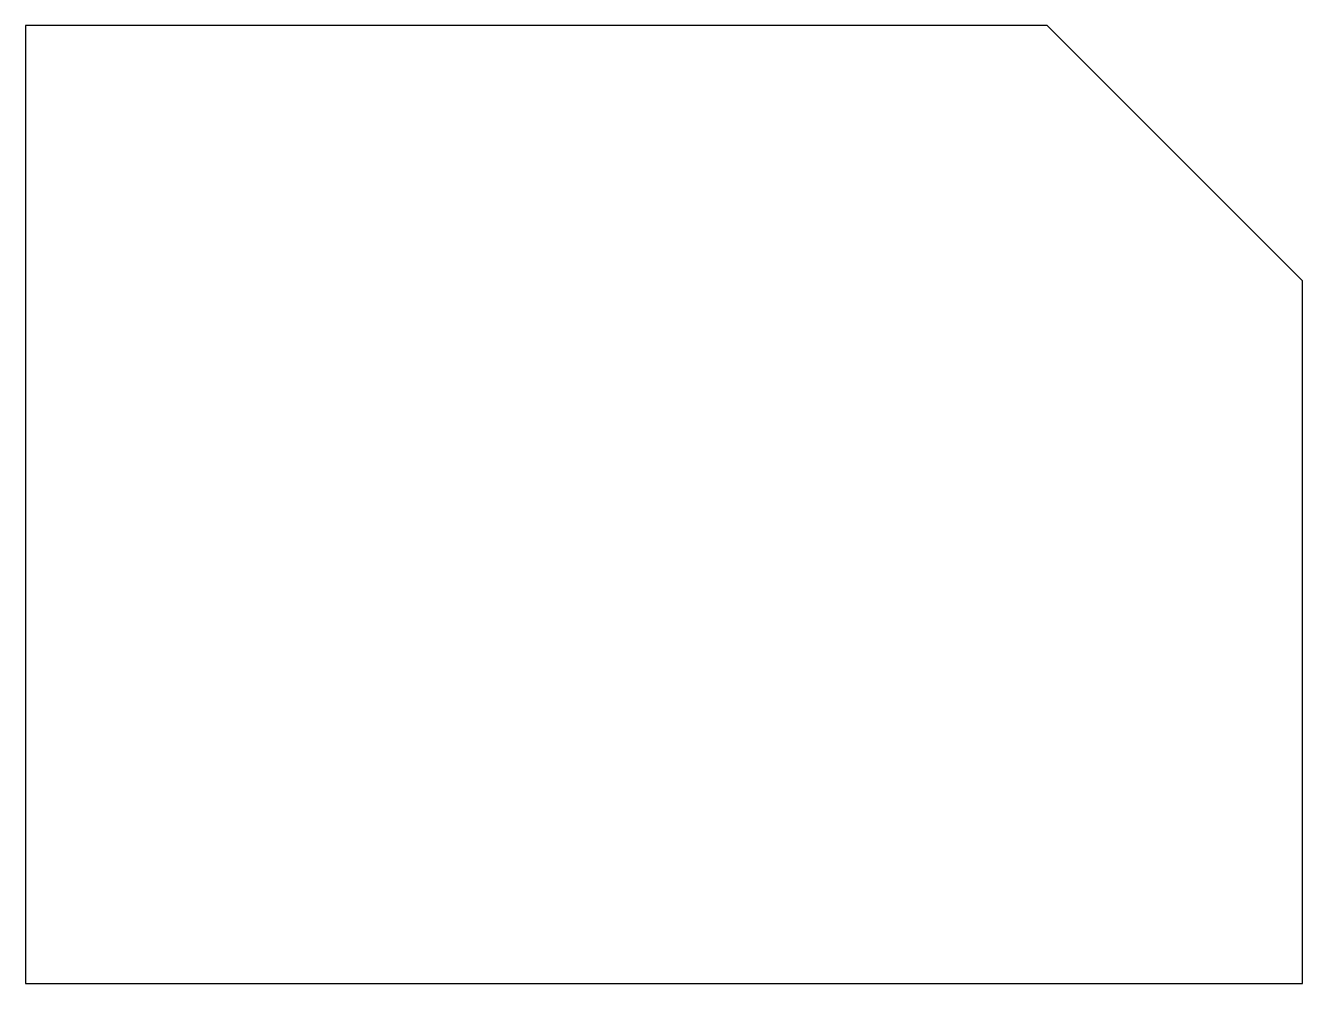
# Model space of a CAD drawing. Header units: millimetres. Extents: x -20 to 20, y -15 to 15.
import ezdxf

# ---------------------------------------------------------------- set-up
doc = ezdxf.new("R2010")
doc.units = ezdxf.units.MM

msp = doc.modelspace()

# ---------------------------------------------------------------- linework, layer by layer
msp.add_lwpolyline([(-20, -15), (20, -15), (20, 7), (12, 15), (-20, 15)], close=True)

doc.saveas('drawing.dxf')
